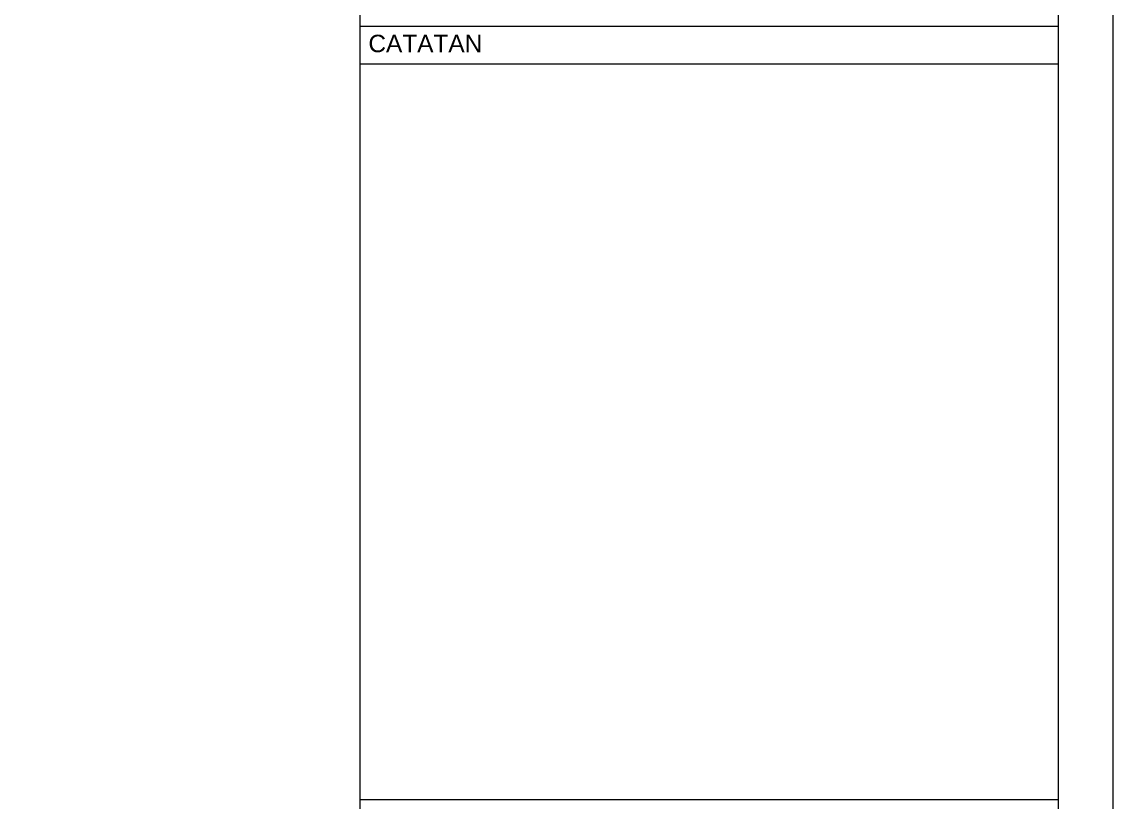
# Model space of a CAD drawing. Header units: metres. Extents: x 109 to 651, y -602 to 458.
# Drawn here: x 190.05 to 200.05, y -586.05 to -578.9 of the extents above; entities that cross this region are included whole.
import ezdxf

# ---------------------------------------------------------------- set-up
doc = ezdxf.new("R2010")
doc.units = ezdxf.units.M
doc.header["$LTSCALE"] = 0.05
doc.header["$MEASUREMENT"] = 0
doc.layers.get('0').update_dxf_attribs({"lineweight": 13})
doc.layers.add('Layout', color=7, linetype='Continuous', lineweight=15)
doc.styles.get("Standard").update_dxf_attribs({"font": 'arial.ttf', "height": 0.2})

# ---------------------------------------------------------------- blocks, each defined once
blk = doc.blocks.new('LayA3')
at = {"layer": 'Layout'}
for p, q in [((351, 5), (351, 292)), ((415, 5), (415, 292)), ((351, 225.41), (415, 225.41)), ((351, 221.97), (415, 221.97)), ((351, 154.56), (415, 154.56))]:
    blk.add_line(p, q, dxfattribs=at)
blk.add_lwpolyline([(0, 0), (420, 0), (420, 297), (0, 297)], close=True, dxfattribs=at)
at = {"layer": 'Layout', "insert": (351.76, 223.82), "char_height": 1.6, "width": 21.0226, "attachment_point": 4}
blk.add_mtext('CATATAN', dxfattribs=at)
blk = doc.blocks.new('*U12')
at = {"layer": 'Layout', "xscale": 0.1, "yscale": 0.1, "zscale": 0.1}
blk.add_blockref('LayA3', (-21.421, -14.85), dxfattribs=at)
blk = doc.blocks.new('*U13')
at = {"color": 0, "linetype": 'ByBlock', "lineweight": -2, "transparency": 16777216}
blk.add_blockref('*U12', (0, -450), dxfattribs=at)

msp = doc.modelspace()

# ---------------------------------------------------------------- block references
msp.add_blockref('*U13', (179.466, -136.627))

doc.saveas('drawing.dxf')
